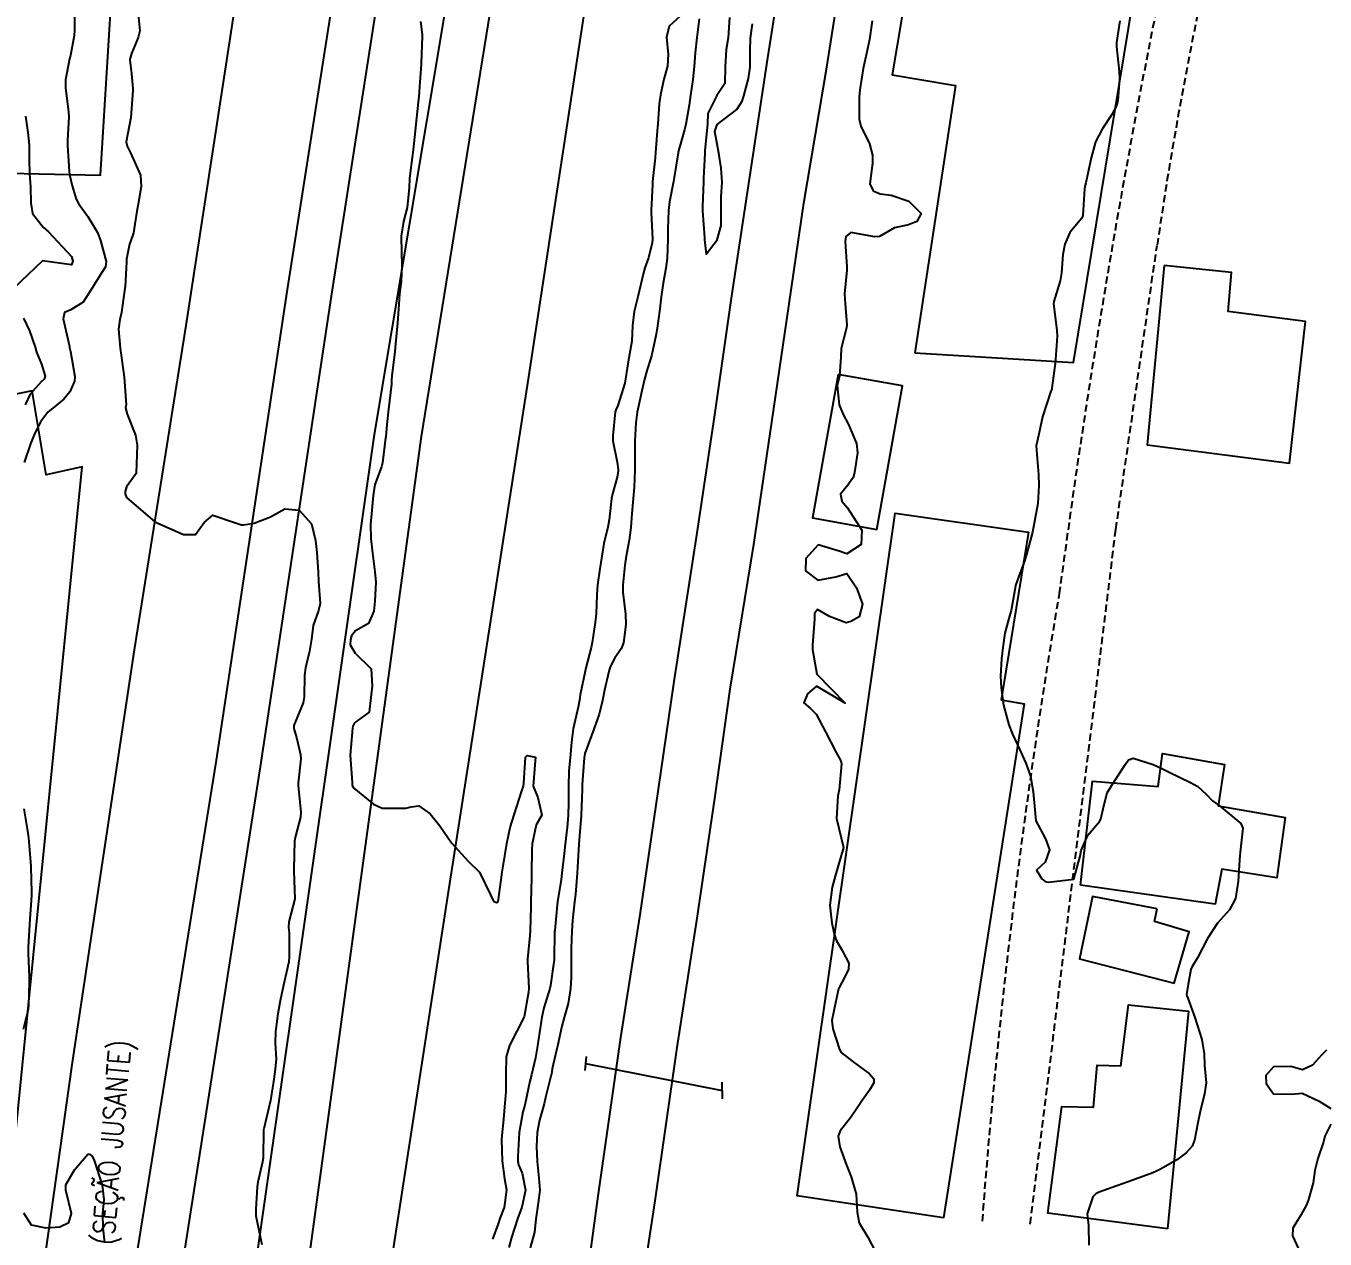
# Model space of a CAD drawing. Header units: metres. Extents: x 292545 to 299085, y 7450245 to 7463078.
# Drawn here: x 296089.7 to 296179.7, y 7457004.8 to 7457088.9 of the extents above; entities that cross this region are included whole.
import ezdxf

# ---------------------------------------------------------------- set-up
doc = ezdxf.new("R2010")
doc.units = ezdxf.units.M
doc.linetypes.add('DASHED', pattern=[0.75, 0.5, -0.25])
for name, color, linetype in [('Area Verde e Lazer', 94, 'Continuous'), ('Curvas de Nivel 1m', 11, 'Continuous'), ('Curvas de Nivel 5m', 15, 'Continuous'), ('Edificações', 30, 'Continuous'), ('Linha Férrea', 20, 'Continuous'), ('Pórtico', 62, 'Continuous'), ('TEXTO', 45, 'Continuous'), ('Vias Primárias', 230, 'Continuous'), ('Vias Secundárias', 230, 'DASHED')]:
    doc.layers.add(name, color=color, linetype=linetype)
doc.styles.add('ROMANS', font='romans', dxfattribs={"height": 0.2})

msp = doc.modelspace()

# ---------------------------------------------------------------- linework, layer by layer
at = {"layer": 'Area Verde e Lazer'}
msp.add_lwpolyline([(296125.432, 7457164.531), (296119.005, 7457122.791), (296110.804, 7457070.13), (296105.889, 7457037.51), (296099.011, 7456993.532, 1.304515), (296104.215, 7456993.542), (296113.822, 7457060.551), (296131.978, 7457169.161, 1.034909), (296126.522, 7457170.61)], format="xyb", close=True, dxfattribs=at)
at = {"layer": 'Curvas de Nivel 1m', "flags": 128}
for points, elevation in [([(296097.393, 7457090.131), (296097.536, 7457088.505), (296097.441, 7457088.052), (296096.977, 7457086.935), (296096.872, 7457086.612), (296096.862, 7457086.511), (296096.958, 7457085.53), (296097.062, 7457084.509), (296097.065, 7457084.385), (296096.923, 7457082.51), (296096.594, 7457080.825), (296096.658, 7457080.512), (296096.896, 7457080.061), (296097.589, 7457078.503), (296097.648, 7457077.719), (296097.419, 7457076.504), (296097.345, 7457076.008), (296097.098, 7457074.507), (296097.032, 7457074.306), (296096.821, 7457073.721), (296096.63, 7457072.688), (296096.622, 7457072.512), (296096.526, 7457070.772), (296096.493, 7457070.513), (296096.274, 7457069.001), (296096.156, 7457068.519), (296096.075, 7457067.849), (296096.178, 7457066.518), (296096.246, 7457066.035), (296096.455, 7457064.514), (296096.587, 7457062.609), (296096.574, 7457062.512), (296096.548, 7457062.379), (296096.677, 7457061.948), (296097.237, 7457060.504), (296097.357, 7457059.802), (296097.31, 7457058.503), (296097.286, 7457057.85), (296096.619, 7457056.917), (296096.538, 7457056.587), (296096.531, 7457056.511), (296096.536, 7457056.435), (296096.61, 7457056.183), (296098.593, 7457054.49), (296100.58, 7457053.61), (296101.415, 7457053.623), (296102.005, 7457054.449), (296102.598, 7457054.942), (296104.177, 7457054.424), (296104.591, 7457054.273), (296104.733, 7457054.276), (296105.481, 7457054.407), (296106.597, 7457054.836), (296107.588, 7457055.395), (296108.602, 7457055.294), (296109.449, 7457054.361), (296109.734, 7457053.2), (296109.82, 7457052.357), (296109.899, 7457051.007), (296109.937, 7457050.356), (296110.05, 7457048.832), (296109.943, 7457048.356), (296109.556, 7457047.31), (296109.436, 7457046.361), (296109.317, 7457045.53), (296109.037, 7457044.364), (296108.972, 7457043.859), (296108.93, 7457042.365), (296108.859, 7457041.946), (296108.428, 7457040.879), (296108.233, 7457040.373), (296108.224, 7457040.176), (296108.415, 7457039.549), (296108.684, 7457038.367), (296108.699, 7457038.067), (296108.521, 7457036.369), (296108.519, 7457036.221), (296108.705, 7457034.366), (296108.695, 7457034.021), (296108.336, 7457032.715), (296108.265, 7457032.371), (296108.227, 7457030.448), (296108.218, 7457030.371), (296108.211, 7457030.28), (296108.283, 7457028.37), (296107.867, 7457026.767), (296107.857, 7457026.376), (296107.888, 7457026.014), (296107.905, 7457024.375), (296107.864, 7457024.01), (296107.508, 7457022.381), (296107.276, 7457021.305), (296107.117, 7457020.386), (296106.953, 7457019.171), (296106.938, 7457018.388), (296106.99, 7457017.226), (296106.911, 7457016.388), (296106.816, 7457015.706), (296106.609, 7457014.393), (296106.131, 7457012.437), (296106.125, 7457012.4), (296106.123, 7457012.369), (296106.096, 7457010.399), (296106.06, 7457010.13), (296105.715, 7457008.735), (296105.672, 7457008.404), (296105.579, 7457006.853), (296105.592, 7457006.404), (296105.993, 7457004.4)], 673), ([(296093.007, 7457089.522), (296093.026, 7457088.56), (296092.989, 7457088.185), (296092.73, 7457086.808), (296092.675, 7457086.563), (296092.4, 7457085.117), (296092.396, 7457084.565), (296092.606, 7457082.884), (296092.617, 7457082.563), (296092.522, 7457080.948), (296092.531, 7457080.564), (296092.646, 7457078.793), (296092.673, 7457078.562), (296092.865, 7457077.768), (296093.14, 7457076.84), (296093.293, 7457076.553), (296093.946, 7457075.646), (296094.609, 7457074.533), (296094.825, 7457073.992), (296095.209, 7457072.526), (296095.174, 7457072.152), (296094.793, 7457071.583), (296094.144, 7457070.54), (296093.611, 7457069.711), (296092.762, 7457069.17), (296092.325, 7457068.999), (296092.22, 7457068.565), (296092.664, 7457066.63), (296092.679, 7457066.561), (296092.73, 7457066.302), (296093.042, 7457064.557), (296093.023, 7457064.242), (296092.697, 7457063.503), (296092.274, 7457062.979), (296091.764, 7457062.569), (296091.165, 7457062.089), (296090.672, 7457061.443), (296090.249, 7457060.586), (296089.964, 7457059.898), (296089.535, 7457058.597)], 674), ([(296117.002, 7457089.167), (296117.112, 7457088.269), (296117.118, 7457088.142), (296117.044, 7457086.269), (296117.039, 7457086.202), (296116.953, 7457084.967), (296116.905, 7457084.309), (296116.903, 7457084.271), (296116.9, 7457084.228), (296116.693, 7457082.273), (296116.668, 7457082.021), (296116.484, 7457080.276), (296116.31, 7457078.85), (296116.248, 7457078.279), (296116.216, 7457077.63), (296116.079, 7457076.282), (296115.831, 7457075.292), (296115.661, 7457074.287), (296115.677, 7457073.152), (296115.719, 7457072.286), (296115.654, 7457071.149), (296115.554, 7457070.288), (296115.501, 7457069.561), (296115.416, 7457068.29), (296115.279, 7457066.833), (296115.223, 7457066.293), (296115.023, 7457064.603), (296115.002, 7457064.296), (296114.985, 7457064.019), (296114.785, 7457062.298), (296114.672, 7457061.235), (296114.59, 7457060.374), (296114.586, 7457060.301), (296114.366, 7457058.573), (296114.292, 7457058.303), (296113.842, 7457057.086), (296113.716, 7457056.309), (296113.625, 7457055.288), (296113.527, 7457054.311), (296113.557, 7457053.332), (296113.668, 7457052.309), (296113.84, 7457051.017), (296113.896, 7457050.306), (296113.835, 7457049.001), (296113.759, 7457048.308), (296113.387, 7457047.434), (296112.502, 7457046.94), (296112.229, 7457046.592), (296112.139, 7457046.325), (296112.133, 7457045.969), (296112.484, 7457045.385), (296113.573, 7457044.309), (296113.643, 7457043.12), (296113.569, 7457042.309), (296113.434, 7457041.308), (296112.425, 7457040.559), (296112.311, 7457040.322), (296112.284, 7457040.184), (296112.123, 7457038.324), (296112.269, 7457036.427), (296112.27, 7457036.322), (296112.262, 7457036.212), (296112.37, 7457036.026), (296113.743, 7457034.922), (296114.356, 7457034.654), (296115.993, 7457034.647), (296116.357, 7457034.735), (296116.891, 7457034.805), (296117.683, 7457034.26), (296118.34, 7457033.42), (296119.159, 7457032.242), (296120.31, 7457030.977), (296121.085, 7457030.222), (296121.862, 7457028.639), (296122.067, 7457028.212), (296122.281, 7457028.108), (296122.356, 7457028.135), (296122.382, 7457028.209), (296122.399, 7457028.323), (296122.66, 7457030.205), (296122.731, 7457030.628), (296122.992, 7457032.2), (296123.22, 7457033.317), (296123.496, 7457034.193), (296124.024, 7457035.84), (296124.141, 7457036.183), (296124.172, 7457036.387), (296124.272, 7457038.182), (296124.404, 7457038.291), (296124.97, 7457038.174), (296124.92, 7457037.65), (296124.819, 7457036.176), (296125.148, 7457035.39), (296125.414, 7457034.169), (296125.019, 7457033.497), (296124.735, 7457032.176), (296124.724, 7457031.771), (296124.696, 7457030.176), (296124.687, 7457029.788), (296124.652, 7457028.176), (296124.646, 7457027.808), (296124.609, 7457026.176), (296124.593, 7457025.833), (296124.416, 7457024.178), (296124.416, 7457023.994), (296124.518, 7457022.177), (296124.494, 7457021.892), (296124.183, 7457020.18), (296123.18, 7457018.195), (296122.936, 7457017.413), (296122.914, 7457016.198), (296122.913, 7457014.99), (296122.849, 7457014.199), (296122.734, 7457012.835), (296122.659, 7457012.202), (296122.625, 7457011.662), (296122.653, 7457010.201), (296122.815, 7457008.963), (296122.965, 7457008.196), (296122.809, 7457006.976), (296122.511, 7457006.205), (296122.382, 7457005.841), (296122.001, 7457004.781)], 672), ([(296135.008, 7457089.539), (296134.236, 7457088.832), (296134.062, 7457088.069), (296134.176, 7457086.873), (296134.12, 7457086.069), (296133.872, 7457085.158), (296133.635, 7457084.073), (296133.558, 7457083.453), (296133.45, 7457082.075), (296133.409, 7457081.582), (296133.293, 7457080.076), (296133.262, 7457079.703), (296133.094, 7457078.078), (296133.075, 7457077.874), (296132.983, 7457076.079), (296132.984, 7457075.946), (296133.083, 7457074.077), (296133.069, 7457073.829), (296132.81, 7457072.783), (296132.563, 7457072.084), (296132.471, 7457071.756), (296132.059, 7457070.091), (296131.804, 7457069.057), (296131.708, 7457068.096), (296131.661, 7457067.015), (296131.503, 7457066.098), (296131.381, 7457065.442), (296131.16, 7457064.103), (296130.687, 7457062.549), (296130.541, 7457062.255), (296130.5, 7457062.112), (296130.329, 7457060.451), (296130.342, 7457060.113), (296130.641, 7457058.629), (296130.711, 7457058.109), (296130.707, 7457058.034), (296130.628, 7457057.586), (296130.31, 7457056.419), (296130.251, 7457056.114), (296130.075, 7457054.639), (296129.98, 7457054.116), (296129.716, 7457052.979), (296129.572, 7457052.12), (296129.442, 7457051.234), (296129.274, 7457050.123), (296129.232, 7457049.423), (296129.174, 7457048.123), (296129.11, 7457047.521), (296128.901, 7457046.126), (296128.824, 7457045.792), (296128.475, 7457044.381), (296128.417, 7457044.131), (296128.077, 7457042.507), (296128.032, 7457042.136), (296127.939, 7457041.638), (296127.595, 7457040.142), (296127.48, 7457039.211), (296127.379, 7457038.145), (296127.295, 7457037.241), (296127.254, 7457036.147), (296127.259, 7457035.044), (296127.24, 7457034.147), (296127.169, 7457033.323), (296127.032, 7457032.153), (296126.962, 7457031.508), (296126.805, 7457030.155), (296126.746, 7457029.708), (296126.511, 7457028.158), (296126.483, 7457027.955), (296126.304, 7457026.159), (296126.301, 7457026.111), (296126.271, 7457024.16), (296126.269, 7457024.123), (296126.23, 7457023.831), (296126.013, 7457022.364), (296125.968, 7457022.162), (296125.558, 7457020.801), (296125.41, 7457020.168), (296125.244, 7457019.098), (296125.114, 7457018.17), (296124.976, 7457017.346), (296124.691, 7457016.174), (296124.581, 7457015.723), (296124.264, 7457014.178), (296124.235, 7457014.056), (296124.107, 7457013.6), (296123.841, 7457012.184), (296123.75, 7457010.503), (296123.753, 7457010.185), (296123.804, 7457009.927), (296124.055, 7457009.345), (296124.278, 7457008.178), (296124.031, 7457007.002), (296123.716, 7457006.193), (296123.313, 7457004.887), (296123.135, 7457004.199)], 671), ([(296138.421, 7457089.433), (296138.327, 7457088.02), (296138.191, 7457087.228), (296138.133, 7457086.023), (296138.108, 7457084.87), (296137.556, 7457084.031), (296136.93, 7457082.779), (296136.896, 7457082.067), (296136.896, 7457082.04), (296136.725, 7457080.212), (296136.713, 7457080.042), (296136.62, 7457078.298), (296136.613, 7457078.043), (296136.551, 7457076.348), (296136.548, 7457076.043), (296136.68, 7457074.186), (296136.691, 7457074.041), (296136.813, 7457073.039), (296137.563, 7457074.029), (296137.835, 7457075.028), (296137.841, 7457076.025), (296137.852, 7457077.014), (296137.905, 7457078.025), (296137.855, 7457078.998), (296137.684, 7457080.028), (296137.415, 7457081.533), (296137.572, 7457082.03), (296138.933, 7457083.059), (296139.3, 7457083.646), (296139.417, 7457084.005), (296139.748, 7457085.215), (296139.86, 7457086.001), (296139.863, 7457087.123), (296139.871, 7457088.001), (296140.008, 7457088.994)], 669), ([(296148.313, 7457089.208), (296148.126, 7457087.903), (296147.93, 7457086.954), (296147.698, 7457085.909), (296147.462, 7457084.427), (296147.414, 7457083.913), (296147.418, 7457082.403), (296147.533, 7457081.911), (296148.124, 7457080.682), (296148.342, 7457079.898), (296148.341, 7457079.352), (296148.155, 7457077.901), (296148.394, 7457077.423), (296148.866, 7457077.216), (296149.627, 7457077.12), (296150.861, 7457076.705), (296151.705, 7457075.861), (296151.416, 7457075.292), (296150.841, 7457075.068), (296149.862, 7457074.855), (296148.829, 7457074.27), (296148.492, 7457074.231), (296146.832, 7457074.541), (296146.487, 7457074.264), (296146.45, 7457073.924), (296146.568, 7457072.159), (296146.56, 7457071.922), (296146.407, 7457070.295), (296146.418, 7457069.924), (296146.547, 7457068.13), (296146.53, 7457067.922), (296146.172, 7457066.492), (296146.148, 7457065.926), (296146.047, 7457064.593), (296145.893, 7457063.928), (296146.025, 7457062.592), (296146.305, 7457061.924), (296146.676, 7457061.236), (296147.223, 7457059.914), (296147.29, 7457059.277), (296147.097, 7457057.915), (296146.986, 7457057.559), (296146.624, 7457057.02), (296146.13, 7457056.413), (296146.211, 7457055.924), (296146.606, 7457055.453), (296147.598, 7457053.91), (296147.555, 7457052.929), (296146.566, 7457052.277), (296146.026, 7457052.468), (296144.573, 7457052.903), (296143.716, 7457051.953), (296143.688, 7457051.086), (296144.548, 7457050.455), (296145.8, 7457050.678), (296146.553, 7457050.918), (296147.231, 7457049.913), (296147.649, 7457048.786), (296147.411, 7457047.911), (296146.841, 7457047.585), (296146.509, 7457047.502), (296145.361, 7457047.932), (296144.52, 7457048.424), (296144.321, 7457048.137), (296144.314, 7457047.943), (296144.317, 7457047.749), (296144.185, 7457045.945), (296144.183, 7457045.638), (296144.473, 7457043.94), (296146.443, 7457041.92), (296144.46, 7457043.098), (296143.836, 7457042.565), (296143.568, 7457041.953), (296144.045, 7457041.552), (296144.435, 7457041.166), (296145.069, 7457039.934), (296145.816, 7457038.512), (296146.14, 7457037.923), (296146.195, 7457037.727), (296146.016, 7457035.925), (296145.945, 7457035.503), (296145.844, 7457033.928), (296146.323, 7457031.92), (296145.757, 7457029.928), (296145.541, 7457029.176), (296145.369, 7457027.934), (296145.521, 7457026.674), (296145.676, 7457025.929), (296145.816, 7457025.494), (296146.241, 7457024.776), (296146.695, 7457023.915), (296146.663, 7457023.479), (296146.213, 7457022.578), (296145.991, 7457022.138), (296145.931, 7457021.924), (296145.861, 7457021.586), (296145.529, 7457019.93), (296145.596, 7457019.347), (296146.052, 7457017.922), (296146.16, 7457017.722), (296147.003, 7457017.059), (296148.138, 7457016.23), (296148.42, 7457015.897), (296148.423, 7457015.604), (296148.125, 7457015.1), (296147.627, 7457014.396), (296147.297, 7457013.908), (296146.819, 7457013.2), (296146.097, 7457012.282), (296145.958, 7457011.922), (296146.082, 7457011.169), (296146.544, 7457009.915), (296146.859, 7457009.108), (296147.207, 7457007.908), (296147.273, 7457006.658), (296147.413, 7457005.906), (296148.003, 7457004.915), (296148.535, 7457003.895)], 669), ([(296165.495, 7457089.208), (296165.249, 7457087.697), (296165.249, 7457087.437), (296165.444, 7457085.695), (296165.459, 7457085.194), (296165.354, 7457083.696), (296165.277, 7457083.359), (296164.933, 7457082.708), (296164.257, 7457081.71), (296163.808, 7457080.818), (296163.502, 7457079.721), (296163.13, 7457077.981), (296163.069, 7457077.727), (296163.041, 7457077.557), (296162.909, 7457075.729), (296162.841, 7457075.541), (296162.025, 7457074.544), (296161.668, 7457073.742), (296161.537, 7457073.021), (296161.441, 7457071.744), (296161.346, 7457071.193), (296160.905, 7457069.749), (296160.896, 7457069.624), (296161.124, 7457067.746), (296161.132, 7457067.363), (296161.027, 7457065.747), (296161.005, 7457065.471), (296160.781, 7457063.749), (296160.761, 7457063.691), (296160.701, 7457063.555), (296160.121, 7457061.758), (296159.865, 7457060.562), (296159.679, 7457059.765), (296159.757, 7457058.876), (296159.854, 7457057.762), (296159.864, 7457057), (296159.788, 7457055.762), (296159.607, 7457054.756), (296159.424, 7457053.767), (296159.018, 7457052.224), (296158.866, 7457051.775), (296158.554, 7457050.903), (296158.262, 7457050.067), (296158.194, 7457049.783), (296157.957, 7457048.35), (296157.785, 7457047.787), (296157.509, 7457046.784), (296157.379, 7457045.791), (296157.286, 7457044.986), (296157.212, 7457043.793), (296157.254, 7457042.993), (296157.423, 7457041.79), (296157.789, 7457040.427), (296158.047, 7457039.784), (296158.411, 7457038.989), (296158.967, 7457037.774), (296159.28, 7457036.875), (296159.481, 7457035.769), (296159.588, 7457034.54), (296159.664, 7457033.767), (296160.334, 7457032.522), (296160.61, 7457031.756), (296160.314, 7457030.91), (296159.718, 7457030.356), (296160.067, 7457029.762), (296160.3, 7457029.556), (296160.537, 7457029.518), (296162.303, 7457029.73), (296162.723, 7457031.321), (296162.811, 7457031.725), (296163.273, 7457032.787), (296164.069, 7457033.713), (296164.173, 7457033.894), (296164.364, 7457034.804), (296164.61, 7457035.706), (296164.926, 7457036.249), (296165.872, 7457037.688), (296166.083, 7457037.999), (296166.399, 7457038.103), (296167.788, 7457037.666), (296168.39, 7457037.405), (296168.897, 7457037.146), (296170.381, 7457036.422), (296170.893, 7457036.147), (296171.466, 7457035.624), (296171.918, 7457035.167), (296172.361, 7457034.831), (296173.881, 7457033.595), (296174.006, 7457033.26), (296173.83, 7457031.595), (296173.775, 7457031.053), (296173.685, 7457029.596), (296173.502, 7457028.38), (296173.077, 7457027.602), (296172.264, 7457026.671), (296171.552, 7457025.621), (296170.877, 7457024.268), (296170.474, 7457023.636), (296170.405, 7457023.463), (296170.215, 7457022.449), (296170.109, 7457021.736), (296170.128, 7457021.641), (296170.201, 7457021.488), (296170.687, 7457020.132), (296170.845, 7457019.63), (296171.178, 7457018.615), (296171.32, 7457017.622), (296171.359, 7457016.836), (296171.48, 7457015.62), (296171.351, 7457014.847), (296171.042, 7457013.626), (296170.892, 7457012.841), (296170.66, 7457011.634), (296170.501, 7457011.214), (296170.074, 7457010.77), (296169.433, 7457010.282), (296168.355, 7457009.657), (296168.158, 7457009.563), (296168.061, 7457009.515), (296167.782, 7457009.386), (296166.054, 7457008.757), (296165.28, 7457008.468), (296164.046, 7457008.043), (296163.83, 7457007.927), (296163.623, 7457007.714), (296163.21, 7457006.533), (296163.31, 7457005.717), (296163.345, 7457004.371)], 668), ([(296089.495, 7457034.599), (296089.725, 7457033.21), (296089.825, 7457032.595), (296089.969, 7457030.933), (296089.988, 7457030.593), (296090.045, 7457028.833), (296090.039, 7457028.592), (296089.915, 7457026.945), (296089.886, 7457026.594), (296089.814, 7457025.02), (296089.801, 7457024.594), (296089.865, 7457022.945), (296089.876, 7457022.593), (296089.825, 7457020.957), (296089.778, 7457020.594), (296089.449, 7457019.319)], 674), ([(296179.809, 7457017.872), (296179.47, 7457017.527), (296178.847, 7457016.831), (296178.143, 7457016.505), (296177.335, 7457016.743), (296176.144, 7457016.722), (296175.599, 7457016.115), (296175.624, 7457015.575), (296176.126, 7457014.852), (296177.407, 7457014.832), (296178.126, 7457014.889), (296179.307, 7457014.342), (296180.116, 7457013.84)], 667), ([(296180.101, 7457012.743), (296179.691, 7457011.922), (296179.609, 7457011.525), (296179.218, 7457010.382), (296178.998, 7457009.531), (296178.891, 7457008.695), (296178.574, 7457007.535), (296178.414, 7457007.16), (296178.026, 7457006.444), (296177.674, 7457005.89), (296177.474, 7457005.548), (296177.464, 7457005.005), (296177.996, 7457003.852)], 667), ([(296089.491, 7457006.595), (296090.011, 7457005.778), (296091.022, 7457005.56), (296092.009, 7457005.644), (296092.624, 7457005.944), (296092.797, 7457006.552), (296092.411, 7457008.185), (296092.413, 7457008.556), (296093.025, 7457009.578), (296093.816, 7457010.542), (296093.937, 7457010.669), (296094.065, 7457010.662), (296094.24, 7457010.538), (296094.369, 7457010.227), (296094.923, 7457008.531), (296095.041, 7457007.522), (296094.964, 7457006.531), (296094.977, 7457005.562), (296095.098, 7457004.529)], 674)]:
    msp.add_lwpolyline(points, dxfattribs=dict(at, elevation=elevation))
at = {"layer": 'Curvas de Nivel 5m', "flags": 128}
for points, elevation in [([(296136.319, 7457089.353), (296136.15, 7457088.048), (296136.035, 7457086.997), (296135.966, 7457086.05), (296135.874, 7457085.136), (296135.719, 7457084.052), (296135.622, 7457083.367), (296135.4, 7457082.055), (296135.311, 7457081.662), (296134.895, 7457080.189), (296134.866, 7457080.088), (296134.86, 7457080.06), (296134.589, 7457078.35), (296134.537, 7457078.063), (296134.266, 7457076.659), (296134.2, 7457076.067), (296134.14, 7457074.761), (296134.14, 7457074.067), (296134.106, 7457072.771), (296134.013, 7457072.068), (296133.825, 7457071.037), (296133.694, 7457070.071), (296133.592, 7457069.251), (296133.431, 7457068.073), (296133.331, 7457067.49), (296133.029, 7457066.077), (296132.967, 7457065.84), (296132.717, 7457065.047), (296132.51, 7457064.279), (296132.466, 7457064.084), (296132.396, 7457063.781), (296132.027, 7457062.09), (296131.935, 7457061.35), (296131.868, 7457060.098), (296131.852, 7457058.891), (296131.864, 7457058.098), (296131.817, 7457056.902), (296131.739, 7457056.099), (296131.646, 7457055.057), (296131.576, 7457054.1), (296131.471, 7457053.209), (296131.269, 7457052.103), (296131.178, 7457051.483), (296131.035, 7457050.105), (296131.033, 7457049.608), (296131.207, 7457048.103), (296131.242, 7457047.367), (296131.084, 7457046.104), (296130.91, 7457045.684), (296130.482, 7457045.067), (296130.159, 7457044.431), (296130.06, 7457044.114), (296129.749, 7457042.822), (296129.618, 7457042.118), (296129.395, 7457041.158), (296129.027, 7457040.124), (296128.864, 7457039.68), (296128.406, 7457038.44), (296128.35, 7457038.131), (296128.215, 7457036.293), (296128.209, 7457036.132), (296128.206, 7457035.968), (296128.134, 7457034.133), (296128.012, 7457032.459), (296127.989, 7457032.143), (296127.888, 7457030.563), (296127.86, 7457030.144), (296127.742, 7457028.692), (296127.687, 7457028.146), (296127.544, 7457026.867), (296127.489, 7457026.148), (296127.449, 7457024.939), (296127.451, 7457024.148), (296127.447, 7457022.922), (296127.405, 7457022.148), (296127.243, 7457021.104), (296126.972, 7457020.152), (296126.798, 7457019.532), (296126.493, 7457018.157), (296126.432, 7457017.884), (296126.139, 7457016.589), (296126.075, 7457016.219), (296126.067, 7457016.161), (296125.679, 7457014.602), (296125.571, 7457014.165), (296125.25, 7457013.02), (296125.083, 7457012.17), (296125.05, 7457011.198), (296125.081, 7457010.17), (296125.216, 7457009.003), (296125.277, 7457008.168), (296125.171, 7457007.31), (296125.004, 7457006.175), (296124.911, 7457005.275), (296124.606, 7457004.181)], 670), ([(296089.622, 7457082.6), (296089.79, 7457081.475), (296089.863, 7457080.596), (296089.864, 7457079.619), (296089.904, 7457078.595), (296089.977, 7457077.706), (296089.991, 7457076.593), (296090.1, 7457075.846), (296090.836, 7457074.913), (296091.213, 7457074.576), (296092.808, 7457072.874), (296092.9, 7457072.559), (296092.8, 7457072.31), (296090.803, 7457072.58), (296088.783, 7457070.665)], 675), ([(296089.487, 7457068.599), (296089.885, 7457067.733), (296090.278, 7457066.587), (296090.391, 7457066.246), (296090.721, 7457065.408), (296090.973, 7457064.577), (296090.918, 7457064.37), (296090.707, 7457064.196), (296089.95, 7457063.336), (296089.605, 7457062.596)], 675)]:
    msp.add_lwpolyline(points, dxfattribs=dict(at, elevation=elevation))
at = {"layer": 'Edificações'}
for points in [[(296084.192, 7457078.747), (296094.825, 7457078.514), (296095.745, 7457093.485), (296100.07, 7457093.052), (296102.382, 7457110.055), (296099.526, 7457109.971), (296103.487, 7457142.295), (296106.791, 7457141.881), (296112.295, 7457174.504), (296043.998, 7457184.057)], [(296088.472, 7457007.346), (296093.557, 7457058.295), (296091.058, 7457057.758), (296090.079, 7457063.562), (296083.134, 7457062.13)]]:
    msp.add_lwpolyline(points, dxfattribs=at)
for points in [[(296151.276, 7457066.211), (296162.264, 7457065.523), (296174.052, 7457137.099), (296170.308, 7457137.577), (296170.934, 7457142.486), (296165.024, 7457143.122), (296163.244, 7457134.549), (296158.219, 7457135.178), (296153.087, 7457105.638), (296149.71, 7457085.471), (296154.088, 7457084.738)], [(296168.563, 7457072.246), (296167.37, 7457059.832), (296177.251, 7457058.561), (296178.352, 7457068.368), (296172.987, 7457069.058), (296173.236, 7457071.771)], [(296145.964, 7457064.708), (296144.177, 7457054.767), (296148.64, 7457053.965), (296150.427, 7457063.906)], [(296153.254, 7457006.26), (296143.105, 7457007.78), (296149.905, 7457055.102), (296159.144, 7457053.774), (296157.26, 7457042.146), (296158.843, 7457041.889)], [(296162.748, 7457029.312), (296163.589, 7457036.524), (296168.131, 7457036.145), (296168.434, 7457038.446), (296172.742, 7457037.68), (296172.308, 7457034.799), (296176.951, 7457033.995), (296176.377, 7457029.826), (296172.561, 7457030.42), (296172.101, 7457027.986)], [(296168.069, 7457027.673), (296163.592, 7457028.534), (296162.683, 7457024.209), (296169.252, 7457022.532), (296170.295, 7457026.069), (296167.876, 7457026.783)], [(296168.795, 7457005.498), (296160.487, 7457006.588), (296161.457, 7457013.977), (296163.658, 7457013.924), (296163.905, 7457016.838), (296165.562, 7457016.788), (296166.079, 7457021.029), (296170.235, 7457020.572)]]:
    msp.add_lwpolyline(points, close=True, dxfattribs=at)
at = {"layer": 'Linha Férrea', "linetype": 'Continuous'}
for points in [[(296156.013, 7457184.91), (296153.783, 7457170.411), (296152.128, 7457159.095), (296150.135, 7457146.091), (296148.207, 7457133.044), (296145.559, 7457116.073), (296144.326, 7457107.72), (296143.634, 7457103.185), (296142.531, 7457096.046), (296141.059, 7457086.636), (296139.631, 7457077.176), (296138.549, 7457069.989), (296137.38, 7457061.895), (296136.125, 7457053.566), (296134.567, 7457043.416), (296133.484, 7457035.97), (296132.206, 7457027.253), (296130.866, 7457018.749), (296129.307, 7457007.75), (296128.203, 7456999.747)], [(296132.03, 7456999.241), (296133.277, 7457007.436), (296134.793, 7457018.065), (296136.152, 7457026.864), (296137.401, 7457035.321), (296138.47, 7457042.894), (296140.119, 7457052.917), (296141.367, 7457061.386), (296142.527, 7457069.439), (296143.574, 7457076.571), (296145.18, 7457086.003), (296146.65, 7457095.405), (296147.754, 7457102.552), (296148.449, 7457107.101), (296149.681, 7457115.447), (296152.077, 7457132.462), (296154.002, 7457145.576), (296156.084, 7457158.747), (296157.652, 7457170.054), (296159.951, 7457184.334)]]:
    msp.add_lwpolyline(points, dxfattribs=at)
at = {"layer": 'Pórtico'}
for points in [[(296128.499, 7457017.45), (296128.403, 7457016.468)], [(296128.451, 7457016.959), (296137.911, 7457015.083)], [(296137.904, 7457015.655), (296137.917, 7457014.512)]]:
    msp.add_lwpolyline(points, dxfattribs=at)
at = {"layer": 'Vias Primárias'}
msp.add_lwpolyline([(296110.419, 7456805.605), (296110.347, 7456841.803), (296110.201, 7456880.993), (296110.057, 7456913.106), (296110.198, 7456954.404), (296111.38, 7456973.721), (296114.336, 7456999.038), (296118.928, 7457028.684), (296124.472, 7457064.242), (296130.243, 7457102.1), (296135.381, 7457134.557), (296141.7, 7457171.557), (296144.612, 7457189.976), (296148.929, 7457219.687), (296153.795, 7457249.95)], dxfattribs=at)
for points in [[(296015.094, 7457000.302), (296026.768, 7457080.413), (296040.858, 7457179.461), (296041.318, 7457183.054, -0.565618), (296054.261, 7457188.737), (296107.846, 7457181.705, -0.311943), (296117.046, 7457173.384, -0.023643), (296115.973, 7457165.901), (296106.99, 7457109.116), (296103.906, 7457088.717), (296100.734, 7457068.095), (296097.163, 7457045.622), (296092.844, 7457017.018), (296090.068, 7456997.15, -0.220515), (296079.895, 7456981.379, -0.010623), (296069.135, 7456980.614, -0.065562), (296048.046, 7456980.571, -0.097402), (296022.042, 7456988.884, -0.269889), (296014.635, 7456995.855, -0.178806)], [(296122.621, 7457165.156), (296116.024, 7457123.32), (296107.752, 7457070.589), (296102.837, 7457037.967), (296095.862, 7456994.639, 0.990874), (296107.779, 7456992.463), (296117.066, 7457060.401), (296134.657, 7457168.96, 0.997365), (296123.842, 7457171.124)]]:
    msp.add_lwpolyline(points, format="xyb", close=True, dxfattribs=at)
at = {"layer": 'Vias Secundárias'}
for points in [[(296142.509, 7457162.486), (296148.859, 7457161.249, -0.237121), (296161.499, 7457151.477, 0.337575), (296170.131, 7457147.063, -0.222045), (296177.422, 7457141.232, -0.112989), (296172.796, 7457111.905, 0.025032), (296161.306, 7457049.674, 0.023497), (296155.919, 7457005.78, -3.49984)], [(296159.276, 7457005.828), (296165.208, 7457053.962), (296168.067, 7457073.644, -0.033532), (296175.877, 7457110.05, -0.38952), (296194.326, 7457121.35, -0.042431), (296222.436, 7457113.324), (296252.556, 7457109.544), (296307.62, 7457100.901)]]:
    msp.add_lwpolyline(points, format="xyb", dxfattribs=at)

# ---------------------------------------------------------------- texts
at = {"layer": 'TEXTO', "style": 'ROMANS', "width": 0.8}
msp.add_text('FUNDO=670,895 (SEÇÃO JUSANTE)', height=1.5, rotation=85.00748, dxfattribs=at).set_placement((296094.476, 7456990.144))

doc.saveas('drawing.dxf')
